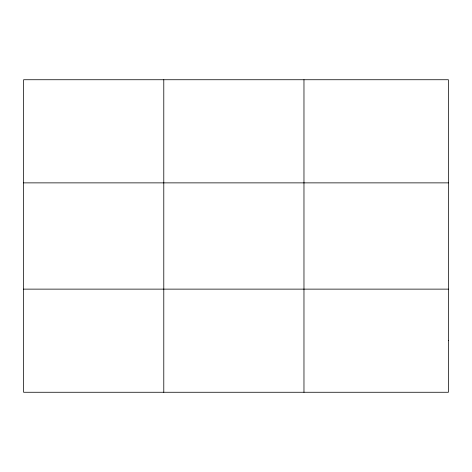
<?xml version="1.0" encoding="UTF-8"?>
<svg xmlns="http://www.w3.org/2000/svg" width="472" height="472" viewBox="0 0 472 472"><rect width="100%" height="100%" fill="white"/><g stroke="black" fill="none" stroke-linecap="round" stroke-linejoin="round"><path stroke-width="0.71" d="M163.784 79.733L163.784 392.267M303.968 79.733L303.968 392.267M23.6 182.87L448.4 182.87M23.6 289.13L448.4 289.13M448.4 340.695L448.4 392.267L23.6 392.267L23.6 79.733L448.4 79.733L448.4 340.695"/></g></svg>
